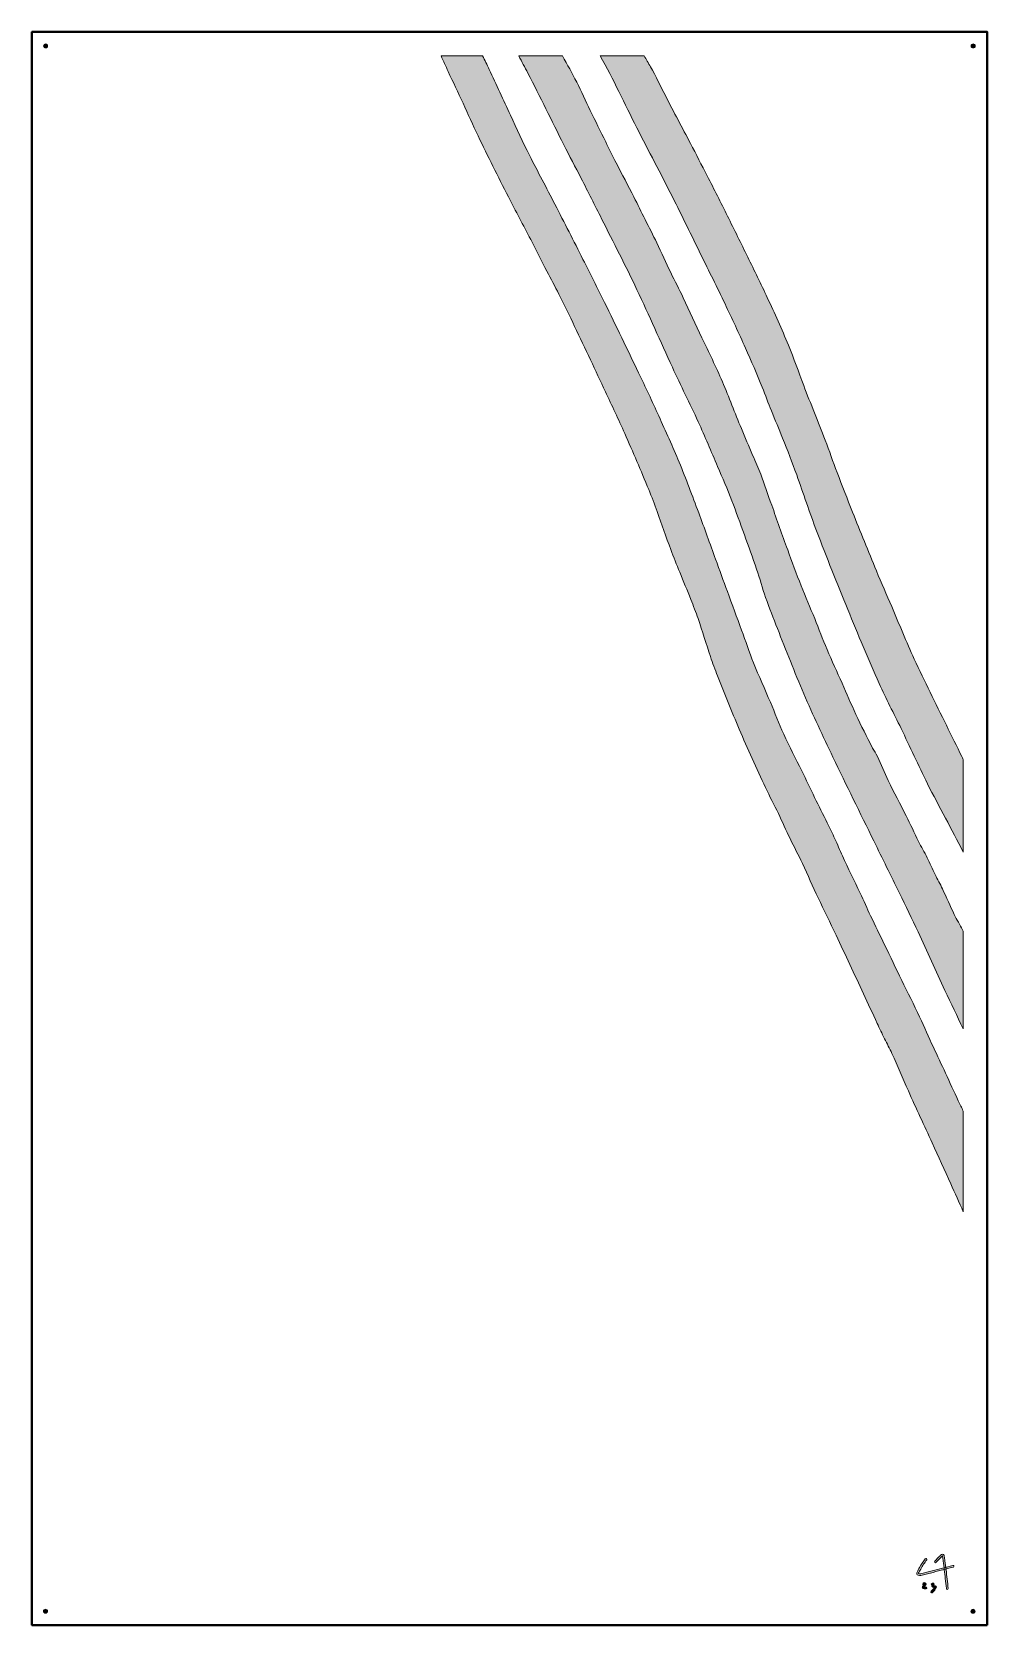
# Model space of a CAD drawing. Header units: millimetres. Extents: x 0 to 1200, y -2000 to 0.
import ezdxf

# ---------------------------------------------------------------- set-up
doc = ezdxf.new("R2010")
doc.units = ezdxf.units.MM
doc.header["$MEASUREMENT"] = 0
for name, color, linetype, lineweight in [('2023-016', 7, 'Continuous', 0), ('Bounding Box', 7, 'Continuous', 0), ('Screws', 7, 'Continuous', 0)]:
    doc.layers.add(name, color=color, linetype=linetype, lineweight=lineweight)

msp = doc.modelspace()

# ---------------------------------------------------------------- hatches: boundary and pattern name
at = {"layer": '2023-016', "true_color": 0x000000, "transparency": 33554687}
h = msp.add_hatch(color=18, dxfattribs=at)
h.dxf.hatch_style = 2
edge = h.paths.add_edge_path()
edge.add_spline(control_points=[(1147.9, -1306.9), (1142.8, -1296), (1137.6, -1285.2), (1132.6, -1274.2), (1126.8, -1261.7), (1121.4, -1248.9), (1115.4, -1236.4), (1108.1, -1221), (1100.4, -1205.8), (1092.9, -1190.5), (1085.7, -1175.6), (1078.5, -1160.6), (1071.3, -1145.7), (1065.5, -1133.6), (1059.5, -1121.6), (1053.8, -1109.5), (1049.3, -1100), (1045.1, -1090.4), (1040.6, -1080.9), (1033.2, -1065.3), (1025.6, -1049.9), (1018.3, -1034.3), (1015, -1027.1), (1012.2, -1019.7), (1008.9, -1012.6), (1005.9, -1005.9), (1002.6, -999.4), (999.4, -992.9), (994.1, -982.2), (988.8, -971.6), (983.5, -960.9), (978.1, -949.7), (972.8, -938.6), (967.3, -927.5), (959.8, -912.1), (951.8, -897), (944.7, -881.5), (938.6, -868.3), (933.5, -854.7), (927.9, -841.4), (920.9, -824.8), (913.4, -808.5), (906.7, -791.8), (901.3, -778.4), (896.8, -764.5), (891.8, -750.9), (885.9, -734.7), (879.8, -718.5), (873.9, -702.3), (868.9, -688.8), (864, -675.4), (859.1, -661.9), (852, -642.5), (845.1, -622.9), (837.8, -603.5), (829.8, -582.3), (821.9, -561), (813.3, -540), (805.2, -520.4), (796.4, -501.1), (787.6, -481.8), (779.4, -463.7), (770.9, -445.8), (762.4, -427.9), (748.2, -398.4), (734, -369), (719.7, -339.6), (710.8, -321.5), (701.6, -303.5), (692.5, -285.5), (680.8, -262.4), (669.1, -239.3), (657.2, -216.2), (646.7, -195.7), (635.6, -175.4), (625.3, -154.8), (616.9, -138.2), (609.1, -121.4), (601.3, -104.5), (592.4, -85.3), (584, -65.9), (574.7, -46.9), (571.9, -41.2), (569.1, -35.6), (566.3, -30), (566.3, -30), (514.2, -30), (514.2, -30), (517.2, -36.5), (520.1, -43), (523.1, -49.4), (529.3, -62.8), (535.6, -76), (541.8, -89.4), (548.1, -103.1), (554.2, -116.9), (560.7, -130.5), (566.7, -143.2), (573.1, -155.8), (579.4, -168.4), (585.8, -181.3), (592.2, -194.2), (598.8, -207), (608, -224.9), (617.5, -242.6), (626.8, -260.5), (633.7, -273.8), (640.4, -287.1), (647.2, -300.4), (652.1, -309.9), (657.3, -319.3), (662.2, -329), (668.9, -342.4), (675.5, -356), (682, -369.6), (688.7, -383.5), (695.3, -397.5), (701.9, -411.5), (708.2, -424.8), (714.5, -438.1), (720.7, -451.5), (728.8, -468.9), (737.1, -486.3), (744.9, -503.9), (755.2, -527.3), (765.2, -550.8), (775.1, -574.3), (778.9, -583.5), (782.4, -592.8), (785.8, -602.1), (791.5, -617.9), (796.9, -633.8), (802.7, -649.6), (806.2, -659.2), (810.2, -668.6), (814.1, -678.1), (818.7, -689.5), (823.4, -700.8), (827.9, -712.2), (831.1, -720.3), (834.3, -728.3), (837.1, -736.4), (842.4, -752.2), (847.3, -768.2), (852.6, -784), (855.3, -792.2), (858.4, -800.2), (861.6, -808.2), (870.6, -830.6), (879.2, -853.1), (888.7, -875.3), (899.3, -899.9), (910.6, -924.2), (921.8, -948.5), (926.9, -959.5), (932.7, -970.1), (937.9, -981), (942.9, -991.5), (947.6, -1002.1), (952.6, -1012.5), (957.7, -1023), (963.2, -1033.2), (968.2, -1043.7), (974.9, -1058.1), (981.1, -1072.7), (987.9, -1087), (995.2, -1102.7), (1003, -1118.1), (1010.4, -1133.8), (1022, -1158.2), (1033.4, -1182.7), (1044.9, -1207.3), (1050.6, -1219.6), (1056.2, -1232.1), (1062, -1244.4), (1065, -1250.9), (1068.1, -1257.3), (1071.2, -1263.7), (1074.3, -1269.9), (1077.8, -1275.9), (1080.6, -1282.2), (1087.6, -1297.8), (1094.1, -1313.7), (1101.2, -1329.3), (1111.1, -1351.2), (1121.3, -1372.8), (1131.3, -1394.6), (1139.1, -1411.6), (1146.8, -1428.7), (1154.4, -1445.8), (1159.7, -1457.5), (1165, -1469.3), (1170.2, -1481), (1170.2, -1481), (1170.2, -1354.6), (1170.2, -1354.6), (1168.1, -1350.3), (1165.9, -1346.1), (1163.9, -1341.8), (1158.5, -1330.2), (1153.2, -1318.5), (1147.9, -1306.9)], knot_values=[0, 0, 0, 0, 1, 1, 1, 2, 2, 2, 3, 3, 3, 4, 4, 4, 5, 5, 5, 6, 6, 6, 7, 7, 7, 8, 8, 8, 9, 9, 9, 10, 10, 10, 11, 11, 11, 12, 12, 12, 13, 13, 13, 14, 14, 14, 15, 15, 15, 16, 16, 16, 17, 17, 17, 18, 18, 18, 19, 19, 19, 20, 20, 20, 21, 21, 21, 22, 22, 22, 23, 23, 23, 24, 24, 24, 25, 25, 25, 26, 26, 26, 27, 27, 27, 28, 28, 28, 29, 29, 29, 30, 30, 30, 31, 31, 31, 32, 32, 32, 33, 33, 33, 34, 34, 34, 35, 35, 35, 36, 36, 36, 37, 37, 37, 38, 38, 38, 39, 39, 39, 40, 40, 40, 41, 41, 41, 42, 42, 42, 43, 43, 43, 44, 44, 44, 45, 45, 45, 46, 46, 46, 47, 47, 47, 48, 48, 48, 49, 49, 49, 50, 50, 50, 51, 51, 51, 52, 52, 52, 53, 53, 53, 54, 54, 54, 55, 55, 55, 56, 56, 56, 57, 57, 57, 58, 58, 58, 59, 59, 59, 60, 60, 60, 61, 61, 61, 62, 62, 62, 63, 63, 63, 64, 64, 64, 65, 65, 65, 66, 66, 66, 67, 67, 67, 67], degree=3, periodic=0)
h = msp.add_hatch(color=18, dxfattribs=at)
h.dxf.hatch_style = 2
edge = h.paths.add_edge_path()
edge.add_spline(control_points=[(1169.3, -1127.1), (1166.2, -1120.5), (1162, -1114.3), (1158.8, -1107.7), (1153.7, -1097.1), (1149.1, -1086.3), (1144.1, -1075.6), (1141.2, -1069.6), (1137.8, -1063.7), (1134.9, -1057.7), (1131.5, -1050.7), (1128.3, -1043.5), (1124.8, -1036.5), (1121.4, -1029.6), (1117.4, -1022.9), (1114, -1016), (1108.7, -1005.4), (1103.8, -994.6), (1098.5, -984), (1091.1, -969.2), (1083.1, -954.6), (1075.8, -939.7), (1071, -929.8), (1067, -919.4), (1062.4, -909.4), (1060.7, -905.7), (1058, -902.4), (1056.2, -898.8), (1049.1, -884.8), (1041.9, -870.8), (1035.3, -856.6), (1029.2, -843.7), (1023.7, -830.5), (1017.9, -817.4), (1011.7, -803.3), (1005.1, -789.3), (999, -775.1), (993.6, -762.3), (988.8, -749.2), (983.6, -736.3), (977.9, -722.5), (971.9, -708.9), (966.5, -695), (960.6, -680.1), (955.1, -665), (949.6, -649.9), (942.8, -631.3), (936.2, -612.5), (929.5, -593.8), (925, -580.9), (920.6, -568), (915.8, -555.2), (912.7, -547.1), (909, -539.3), (905.6, -531.3), (900.8, -520.2), (896, -509.1), (891.4, -497.8), (883.4, -478.3), (876, -458.4), (867.6, -439), (859.5, -420.4), (850.6, -402.1), (841.9, -383.7), (834.1, -367), (826.4, -350.3), (818.5, -333.6), (813.4, -323), (807.8, -312.6), (802.7, -301.9), (796.8, -289.6), (791.2, -277.1), (785.2, -264.7), (780.5, -254.9), (775.4, -245.2), (770.5, -235.4), (765.8, -226), (761.2, -216.5), (756.4, -207.1), (749.1, -192.8), (741.6, -178.7), (734.2, -164.4), (729.7, -155.6), (725.3, -146.7), (721, -137.9), (714.5, -124.8), (708.1, -111.7), (701.7, -98.5), (696, -86.6), (690.7, -74.5), (684.6, -62.8), (678.9, -51.8), (672.8, -40.9), (666.7, -30), (666.7, -30), (611.8, -30), (611.8, -30), (615.6, -37.2), (619.4, -44.4), (623.2, -51.6), (638.6, -81.4), (653.3, -111.5), (668.4, -141.5), (675.5, -155.6), (683, -169.6), (690.2, -183.7), (698.8, -200.6), (707.4, -217.5), (715.9, -234.5), (730.8, -264.1), (746.1, -293.6), (760.3, -323.6), (775.6, -355.8), (789.8, -388.5), (804.8, -420.9), (815.3, -443.8), (826.7, -466.3), (837.2, -489.2), (845.7, -507.8), (853.5, -526.7), (861.6, -545.5), (867.6, -559.7), (874, -573.8), (879.5, -588.3), (890.2, -616.8), (900.4, -645.5), (910.6, -674.3), (914.7, -686.1), (917.8, -698.2), (921.9, -710), (926.5, -723), (931.6, -735.9), (936.7, -748.8), (947.6, -776.2), (958.2, -803.7), (969.9, -830.8), (981.4, -857.5), (993.8, -883.9), (1006.4, -910.2), (1023.2, -945.4), (1040.6, -980.4), (1057.8, -1015.5), (1068.5, -1037.3), (1079.3, -1059.1), (1090, -1080.9), (1097.9, -1097.1), (1105.8, -1113.4), (1113.5, -1129.7), (1124.8, -1154.1), (1135.7, -1178.7), (1147.1, -1203.1), (1154.7, -1219.2), (1162.4, -1235.3), (1170.2, -1251.3), (1170.2, -1251.3), (1170.2, -1128.9), (1170.2, -1128.9), (1169.9, -1128.3), (1169.6, -1127.7), (1169.3, -1127.1)], knot_values=[0, 0, 0, 0, 1, 1, 1, 2, 2, 2, 3, 3, 3, 4, 4, 4, 5, 5, 5, 6, 6, 6, 7, 7, 7, 8, 8, 8, 9, 9, 9, 10, 10, 10, 11, 11, 11, 12, 12, 12, 13, 13, 13, 14, 14, 14, 15, 15, 15, 16, 16, 16, 17, 17, 17, 18, 18, 18, 19, 19, 19, 20, 20, 20, 21, 21, 21, 22, 22, 22, 23, 23, 23, 24, 24, 24, 25, 25, 25, 26, 26, 26, 27, 27, 27, 28, 28, 28, 29, 29, 29, 30, 30, 30, 31, 31, 31, 32, 32, 32, 33, 33, 33, 34, 34, 34, 35, 35, 35, 36, 36, 36, 37, 37, 37, 38, 38, 38, 39, 39, 39, 40, 40, 40, 41, 41, 41, 42, 42, 42, 43, 43, 43, 44, 44, 44, 45, 45, 45, 46, 46, 46, 47, 47, 47, 48, 48, 48, 49, 49, 49, 50, 50, 50, 51, 51, 51, 52, 52, 52, 53, 53, 53, 53], degree=3, periodic=0)
h = msp.add_hatch(color=18, dxfattribs=at)
h.dxf.hatch_style = 2
edge = h.paths.add_edge_path()
edge.add_spline(control_points=[(1168.5, -909.6), (1161.9, -896.6), (1155.4, -883.5), (1149, -870.3), (1135.4, -842.6), (1121.6, -815), (1108.6, -787.1), (1098.6, -765.4), (1089.7, -743.2), (1080.3, -721.3), (1073.9, -706.4), (1067.3, -691.5), (1061.1, -676.5), (1051, -651.9), (1041, -627.3), (1031.1, -602.6), (1024.5, -586.2), (1018.1, -569.7), (1011.8, -553.1), (1006.6, -539.6), (1001.9, -525.8), (996.7, -512.3), (987.8, -489.3), (978.5, -466.6), (969.7, -443.6), (963.2, -426.8), (957.5, -409.6), (950.6, -392.9), (942.2, -372.8), (933.2, -353.1), (924, -333.4), (916.1, -316.3), (907.7, -299.5), (899.4, -282.5), (891, -265.3), (882.6, -248.1), (874, -231), (865.7, -214.2), (857.1, -197.4), (848.6, -180.7), (841.6, -167.1), (834.6, -153.5), (827.5, -139.9), (817.1, -120.2), (806.7, -100.5), (796.4, -80.7), (789.9, -68.4), (784.4, -55.5), (777.3, -43.6), (774.6, -39), (771.9, -34.5), (769.2, -30), (769.2, -30), (714.1, -30), (714.1, -30), (730.8, -59.4), (744.7, -90.2), (760.1, -120.2), (774.9, -149.2), (790.1, -177.9), (804.8, -206.9), (817, -231), (828.7, -255.3), (840.6, -279.5), (850.7, -300.1), (861, -320.6), (870.9, -341.3), (879.7, -359.7), (888.2, -378.1), (896.6, -396.7), (903.9, -413), (910.9, -429.5), (917.7, -446), (921.8, -455.8), (925.2, -465.8), (929.1, -475.6), (933.7, -487.1), (938.7, -498.3), (943.3, -509.8), (949.3, -525.1), (955.3, -540.4), (960.9, -555.9), (969.4, -579.3), (977, -603), (985.9, -626.3), (998.5, -659.3), (1011.6, -692.1), (1025.1, -724.9), (1037.8, -756), (1050.9, -787.1), (1064.5, -817.9), (1072.9, -836.9), (1082.9, -855.3), (1092, -874.1), (1103.1, -897.2), (1113.9, -920.5), (1125.2, -943.6), (1132.3, -958.1), (1140.3, -972.3), (1147.8, -986.7), (1155.3, -1000.9), (1162.8, -1015.1), (1170.2, -1029.4), (1170.2, -1029.4), (1170.2, -913), (1170.2, -913), (1169.6, -911.9), (1169, -910.7), (1168.5, -909.6)], knot_values=[0, 0, 0, 0, 1, 1, 1, 2, 2, 2, 3, 3, 3, 4, 4, 4, 5, 5, 5, 6, 6, 6, 7, 7, 7, 8, 8, 8, 9, 9, 9, 10, 10, 10, 11, 11, 11, 12, 12, 12, 13, 13, 13, 14, 14, 14, 15, 15, 15, 16, 16, 16, 17, 17, 17, 18, 18, 18, 19, 19, 19, 20, 20, 20, 21, 21, 21, 22, 22, 22, 23, 23, 23, 24, 24, 24, 25, 25, 25, 26, 26, 26, 27, 27, 27, 28, 28, 28, 29, 29, 29, 30, 30, 30, 31, 31, 31, 32, 32, 32, 33, 33, 33, 34, 34, 34, 35, 35, 35, 36, 36, 36, 36], degree=3, periodic=0)
at = {"layer": '2023-016', "true_color": 0x231f20, "transparency": 33554687}
h = msp.add_hatch(color=250, dxfattribs=at)
h.dxf.hatch_style = 2
edge = h.paths.add_edge_path()
edge.add_spline(control_points=[(1122.5, -1916.6), (1119.8, -1920.1), (1117.4, -1923.7), (1115.2, -1927.4), (1114.1, -1929.3), (1113.1, -1931.2), (1112.2, -1933.2), (1111.6, -1934.2), (1111.3, -1935.5), (1112.2, -1936.5), (1113, -1937.2), (1114.2, -1937.4), (1115.3, -1937.5), (1117.5, -1937.6), (1119.8, -1936.9), (1122, -1936.3), (1124.2, -1935.7), (1126.5, -1935.1), (1128.8, -1934.5), (1133.3, -1933.3), (1137.8, -1932.1), (1142.4, -1930.9), (1147.5, -1929.6), (1152.6, -1928.2), (1157.7, -1926.9), (1159.1, -1926.5), (1158.5, -1924.4), (1157.1, -1924.8), (1148.4, -1927.1), (1139.8, -1929.3), (1131.1, -1931.6), (1128.9, -1932.2), (1126.8, -1932.8), (1124.6, -1933.3), (1122.5, -1933.9), (1120.3, -1934.5), (1118.1, -1935), (1117.2, -1935.2), (1116.2, -1935.3), (1115.2, -1935.3), (1114.7, -1935.2), (1114.3, -1935.1), (1113.9, -1935), (1114, -1935), (1113.8, -1935), (1113.8, -1934.9), (1113.8, -1935), (1113.9, -1934.7), (1113.9, -1934.7), (1114, -1934.3), (1114.2, -1933.9), (1114.4, -1933.6), (1114.7, -1933.1), (1114.9, -1932.6), (1115.2, -1932.1), (1115.7, -1931.2), (1116.1, -1930.3), (1116.7, -1929.4), (1119, -1925.3), (1121.5, -1921.5), (1124.4, -1917.8), (1124.7, -1917.3), (1124.5, -1916.5), (1124, -1916.2), (1123.4, -1915.9), (1122.8, -1916.2), (1122.5, -1916.6), (1122.5, -1916.6), (1122.5, -1916.6), (1122.5, -1916.6)], knot_values=[0, 0, 0, 0, 1, 1, 1, 2, 2, 2, 3, 3, 3, 4, 4, 4, 5, 5, 5, 6, 6, 6, 7, 7, 7, 8, 8, 8, 9, 9, 9, 10, 10, 10, 11, 11, 11, 12, 12, 12, 13, 13, 13, 14, 14, 14, 15, 15, 15, 16, 16, 16, 17, 17, 17, 18, 18, 18, 19, 19, 19, 20, 20, 20, 21, 21, 21, 22, 22, 22, 23, 23, 23, 23], degree=3, periodic=0)
h = msp.add_hatch(color=250, dxfattribs=at)
h.dxf.hatch_style = 2
edge = h.paths.add_edge_path()
edge.add_spline(control_points=[(1135.9, -1921.3), (1138.1, -1918.6), (1140.5, -1916.2), (1143, -1913.9), (1143.3, -1913.6), (1143.6, -1913.3), (1143.9, -1913.1), (1143.9, -1913), (1144.1, -1912.9), (1144.1, -1912.9), (1144.1, -1912.9), (1143.9, -1912.9), (1143.9, -1912.9), (1143.8, -1912.9), (1143.8, -1912.9), (1143.9, -1912.9), (1143.9, -1912.9), (1143.9, -1912.9), (1143.9, -1912.9), (1143.8, -1912.9), (1143.9, -1913), (1143.9, -1912.9), (1143.8, -1912.8), (1143.9, -1913), (1144, -1913), (1144, -1913.1), (1144, -1913.1), (1144, -1913.2), (1144, -1913), (1144.1, -1913.2), (1144.1, -1913.2), (1144.2, -1913.5), (1144.2, -1913.8), (1144.2, -1914.1), (1144.5, -1915.9), (1144.7, -1917.7), (1145, -1919.5), (1145.9, -1926.8), (1146.8, -1934.1), (1147.6, -1941.4), (1148.1, -1945.5), (1148.5, -1949.6), (1149, -1953.7), (1149, -1954.3), (1149.4, -1954.9), (1150.1, -1954.9), (1150.6, -1954.9), (1151.2, -1954.3), (1151.2, -1953.7), (1150.4, -1946), (1149.5, -1938.3), (1148.6, -1930.6), (1148.1, -1926.7), (1147.6, -1922.9), (1147.1, -1919.1), (1146.9, -1917.2), (1146.7, -1915.2), (1146.3, -1913.3), (1146.2, -1912.6), (1145.9, -1911.8), (1145.4, -1911.3), (1144.8, -1910.7), (1143.8, -1910.6), (1143, -1911), (1142.5, -1911.3), (1142.1, -1911.7), (1141.7, -1912), (1141.3, -1912.4), (1141, -1912.7), (1140.6, -1913.1), (1139.9, -1913.8), (1139.1, -1914.5), (1138.4, -1915.2), (1137, -1916.6), (1135.7, -1918.2), (1134.4, -1919.7), (1134, -1920.2), (1133.9, -1920.8), (1134.4, -1921.3), (1134.8, -1921.7), (1135.6, -1921.8), (1135.9, -1921.3), (1135.9, -1921.3), (1135.9, -1921.3), (1135.9, -1921.3)], knot_values=[0, 0, 0, 0, 1, 1, 1, 2, 2, 2, 3, 3, 3, 4, 4, 4, 5, 5, 5, 6, 6, 6, 7, 7, 7, 8, 8, 8, 9, 9, 9, 10, 10, 10, 11, 11, 11, 12, 12, 12, 13, 13, 13, 14, 14, 14, 15, 15, 15, 16, 16, 16, 17, 17, 17, 18, 18, 18, 19, 19, 19, 20, 20, 20, 21, 21, 21, 22, 22, 22, 23, 23, 23, 24, 24, 24, 25, 25, 25, 26, 26, 26, 27, 27, 27, 28, 28, 28, 28], degree=3, periodic=0)
h = msp.add_hatch(color=250, dxfattribs=at)
h.dxf.hatch_style = 2
edge = h.paths.add_edge_path()
edge.add_spline(control_points=[(1121.2, -1948.9), (1121.2, -1948.9), (1121.2, -1948.8), (1121.3, -1948.8), (1121.3, -1948.8), (1121.4, -1948.6), (1121.3, -1948.8), (1121.1, -1948.9), (1121.4, -1948.7), (1121.4, -1948.7), (1121.3, -1948.9), (1121.2, -1948.8), (1121.3, -1948.7), (1121.4, -1948.7), (1121.5, -1948.7), (1121.5, -1948.7), (1121.4, -1948.7), (1121.2, -1948.7), (1121.4, -1948.7), (1121.4, -1948.7), (1121.5, -1948.7), (1121.5, -1948.7), (1121.6, -1948.7), (1121.7, -1948.6), (1121.5, -1948.7), (1121.3, -1948.7), (1121.5, -1948.7), (1121.6, -1948.7), (1121.6, -1948.7), (1121.7, -1948.7), (1121.7, -1948.7), (1121.9, -1948.7), (1121.5, -1948.6), (1121.6, -1948.7), (1121.6, -1948.7), (1121.7, -1948.7), (1121.7, -1948.7), (1121.9, -1948.7), (1121.7, -1948.7), (1121.7, -1948.7), (1121.7, -1948.7), (1121.7, -1948.7), (1121.8, -1948.7), (1122, -1948.8), (1121.6, -1948.5), (1121.7, -1948.7), (1121.7, -1948.2), (1121.6, -1947.8), (1121.6, -1947.3), (1121.2, -1948.1), (1120.7, -1948.8), (1120.2, -1949.5), (1120.1, -1949.6), (1120, -1949.8), (1119.9, -1950), (1119.8, -1950), (1119.8, -1950.1), (1119.7, -1950.2), (1119.6, -1950.3), (1119.6, -1950.3), (1119.7, -1950.2), (1119.7, -1950.2), (1119.7, -1950.3), (1119.6, -1950.3), (1119.4, -1950.6), (1119.1, -1950.9), (1118.8, -1951.3), (1118.4, -1951.7), (1118.4, -1952.3), (1118.8, -1952.8), (1120, -1954.2), (1122, -1954.7), (1123.7, -1954.2), (1124.2, -1954), (1124.6, -1953.4), (1124.4, -1952.8), (1124.3, -1952.3), (1123.7, -1951.9), (1123.1, -1952.1), (1122.9, -1952.1), (1122.8, -1952.2), (1122.6, -1952.2), (1122.5, -1952.2), (1122.5, -1952.2), (1122.7, -1952.2), (1122.7, -1952.2), (1122.6, -1952.2), (1122.6, -1952.2), (1122.5, -1952.2), (1122.4, -1952.2), (1122.3, -1952.2), (1122.3, -1952.2), (1122.2, -1952.2), (1122.1, -1952.2), (1122.1, -1952.2), (1122, -1952.2), (1122, -1952.2), (1121.9, -1952.2), (1121.9, -1952.2), (1122.1, -1952.2), (1122, -1952.2), (1121.7, -1952.1), (1121.6, -1952.1), (1121.5, -1952.1), (1121.5, -1952.1), (1121.4, -1952), (1121.1, -1951.9), (1121.5, -1952.1), (1121.3, -1952), (1121.2, -1951.9), (1121.1, -1951.9), (1120.9, -1951.8), (1120.9, -1951.8), (1120.8, -1951.7), (1120.8, -1951.7), (1120.9, -1951.8), (1120.9, -1951.8), (1120.8, -1951.7), (1120.8, -1951.7), (1120.8, -1951.7), (1120.8, -1951.6), (1120.6, -1951.5), (1120.5, -1951.4), (1120.4, -1951.3), (1120.4, -1951.8), (1120.4, -1952.3), (1120.4, -1952.8), (1121.6, -1951.5), (1122.6, -1950), (1123.5, -1948.5), (1123.7, -1948.1), (1123.7, -1947.5), (1123.3, -1947.1), (1122.7, -1946.6), (1121.8, -1946.4), (1121, -1946.5), (1120.3, -1946.7), (1119.6, -1947.2), (1119.3, -1947.8), (1119.1, -1948.3), (1119.1, -1949), (1119.7, -1949.3), (1120.2, -1949.6), (1120.9, -1949.5), (1121.2, -1948.9), (1121.2, -1948.9), (1121.2, -1948.9), (1121.2, -1948.9)], knot_values=[0, 0, 0, 0, 1, 1, 1, 2, 2, 2, 3, 3, 3, 4, 4, 4, 5, 5, 5, 6, 6, 6, 7, 7, 7, 8, 8, 8, 9, 9, 9, 10, 10, 10, 11, 11, 11, 12, 12, 12, 13, 13, 13, 14, 14, 14, 15, 15, 15, 16, 16, 16, 17, 17, 17, 18, 18, 18, 19, 19, 19, 20, 20, 20, 21, 21, 21, 22, 22, 22, 23, 23, 23, 24, 24, 24, 25, 25, 25, 26, 26, 26, 27, 27, 27, 28, 28, 28, 29, 29, 29, 30, 30, 30, 31, 31, 31, 32, 32, 32, 33, 33, 33, 34, 34, 34, 35, 35, 35, 36, 36, 36, 37, 37, 37, 38, 38, 38, 39, 39, 39, 40, 40, 40, 41, 41, 41, 42, 42, 42, 43, 43, 43, 44, 44, 44, 45, 45, 45, 46, 46, 46, 47, 47, 47, 48, 48, 48, 49, 49, 49, 49], degree=3, periodic=0)
h = msp.add_hatch(color=250, dxfattribs=at)
h.dxf.hatch_style = 2
edge = h.paths.add_edge_path()
edge.add_spline(control_points=[(1131.8, -1949.3), (1131.8, -1949.3), (1132, -1949.2), (1131.9, -1949.2), (1131.9, -1949.2), (1131.8, -1949.2), (1132, -1949.2), (1131.8, -1949.2), (1132, -1949.2), (1132, -1949.2), (1131.9, -1949.2), (1132.2, -1949.2), (1132.2, -1949.2), (1131.9, -1948.9), (1131.6, -1948.5), (1131.4, -1948.2), (1131.4, -1948.7), (1131.2, -1949.3), (1130.8, -1949.8), (1130.4, -1950.3), (1130.4, -1951.2), (1131, -1951.5), (1132.3, -1952.2), (1133.8, -1952.6), (1135.3, -1952.5), (1135, -1952), (1134.6, -1951.6), (1134.3, -1951.1), (1133.4, -1953.5), (1131.9, -1955.7), (1129.8, -1957.3), (1129.4, -1957.6), (1129.1, -1958.2), (1129.4, -1958.8), (1129.7, -1959.3), (1130.5, -1959.5), (1130.9, -1959.2), (1133.5, -1957.3), (1135.4, -1954.7), (1136.4, -1951.7), (1136.6, -1951), (1136, -1950.3), (1135.3, -1950.3), (1134.2, -1950.4), (1133.1, -1950.2), (1132.1, -1949.6), (1132.2, -1950.2), (1132.3, -1950.8), (1132.4, -1951.4), (1133.1, -1950.4), (1133.6, -1949.4), (1133.6, -1948.2), (1133.6, -1947.7), (1133.2, -1947.3), (1132.8, -1947.1), (1131.9, -1946.8), (1130.8, -1947.1), (1130.2, -1947.8), (1129.8, -1948.2), (1129.8, -1948.9), (1130.2, -1949.3), (1130.6, -1949.7), (1131.4, -1949.8), (1131.8, -1949.3), (1131.8, -1949.3), (1131.8, -1949.3), (1131.8, -1949.3)], knot_values=[0, 0, 0, 0, 1, 1, 1, 2, 2, 2, 3, 3, 3, 4, 4, 4, 5, 5, 5, 6, 6, 6, 7, 7, 7, 8, 8, 8, 9, 9, 9, 10, 10, 10, 11, 11, 11, 12, 12, 12, 13, 13, 13, 14, 14, 14, 15, 15, 15, 16, 16, 16, 17, 17, 17, 18, 18, 18, 19, 19, 19, 20, 20, 20, 21, 21, 21, 22, 22, 22, 22], degree=3, periodic=0)
at = {"layer": 'Screws', "true_color": 0x000000, "transparency": 33554687}
h = msp.add_hatch(color=18, dxfattribs=at)
h.dxf.hatch_style = 2
edge = h.paths.add_edge_path()
edge.add_ellipse((17.4, -17.5), major_axis=(2.56, 0), ratio=0.965517, start_angle=0, end_angle=360)
h = msp.add_hatch(color=18, dxfattribs=at)
h.dxf.hatch_style = 2
edge = h.paths.add_edge_path()
edge.add_ellipse((1182.6, -17.5), major_axis=(2.56, 0), ratio=0.965517, start_angle=0, end_angle=360)
h = msp.add_hatch(color=18, dxfattribs=at)
h.dxf.hatch_style = 2
edge = h.paths.add_edge_path()
edge.add_ellipse((17.3, -1982.4), major_axis=(2.56, 0), ratio=0.965517, start_angle=0, end_angle=360)
h = msp.add_hatch(color=18, dxfattribs=at)
h.dxf.hatch_style = 2
edge = h.paths.add_edge_path()
edge.add_ellipse((1182.4, -1982.4), major_axis=(2.56, 0), ratio=0.965517, start_angle=0, end_angle=360)

# ---------------------------------------------------------------- linework, layer by layer
at = {"layer": '2023-016'}
for points, knots in [([(1147.9, -1306.9), (1142.8, -1296), (1137.6, -1285.2), (1132.6, -1274.2), (1126.8, -1261.7), (1121.4, -1248.9), (1115.4, -1236.4), (1108.1, -1221), (1100.4, -1205.8), (1092.9, -1190.5), (1085.7, -1175.6), (1078.5, -1160.6), (1071.3, -1145.7), (1065.5, -1133.6), (1059.5, -1121.6), (1053.8, -1109.5), (1049.3, -1100), (1045.1, -1090.4), (1040.6, -1080.9), (1033.2, -1065.3), (1025.6, -1049.9), (1018.3, -1034.3), (1015, -1027.1), (1012.2, -1019.7), (1008.9, -1012.6), (1005.9, -1005.9), (1002.6, -999.4), (999.4, -992.9), (994.1, -982.2), (988.8, -971.6), (983.5, -960.9), (978.1, -949.7), (972.8, -938.6), (967.3, -927.5), (959.8, -912.1), (951.8, -897), (944.7, -881.5), (938.6, -868.3), (933.5, -854.7), (927.9, -841.4), (920.9, -824.8), (913.4, -808.5), (906.7, -791.8), (901.3, -778.4), (896.8, -764.5), (891.8, -750.9), (885.9, -734.7), (879.8, -718.5), (873.9, -702.3), (868.9, -688.8), (864, -675.4), (859.1, -661.9), (852, -642.5), (845.1, -622.9), (837.8, -603.5), (829.8, -582.3), (821.9, -561), (813.3, -540), (805.2, -520.4), (796.4, -501.1), (787.6, -481.8), (779.4, -463.7), (770.9, -445.8), (762.4, -427.9), (748.2, -398.4), (734, -369), (719.7, -339.6), (710.8, -321.5), (701.6, -303.5), (692.5, -285.5), (680.8, -262.4), (669.1, -239.3), (657.2, -216.2), (646.7, -195.7), (635.6, -175.4), (625.3, -154.8), (616.9, -138.2), (609.1, -121.4), (601.3, -104.5), (592.4, -85.3), (584, -65.9), (574.7, -46.9), (571.9, -41.2), (569.1, -35.6), (566.3, -30), (566.3, -30), (514.2, -30), (514.2, -30), (517.2, -36.5), (520.1, -43), (523.1, -49.4), (529.3, -62.8), (535.6, -76), (541.8, -89.4), (548.1, -103.1), (554.2, -116.9), (560.7, -130.5), (566.7, -143.2), (573.1, -155.8), (579.4, -168.4), (585.8, -181.3), (592.2, -194.2), (598.8, -207), (608, -224.9), (617.5, -242.6), (626.8, -260.5), (633.7, -273.8), (640.4, -287.1), (647.2, -300.4), (652.1, -309.9), (657.3, -319.3), (662.2, -329), (668.9, -342.4), (675.5, -356), (682, -369.6), (688.7, -383.5), (695.3, -397.5), (701.9, -411.5), (708.2, -424.8), (714.5, -438.1), (720.7, -451.5), (728.8, -468.9), (737.1, -486.3), (744.9, -503.9), (755.2, -527.3), (765.2, -550.8), (775.1, -574.3), (778.9, -583.5), (782.4, -592.8), (785.8, -602.1), (791.5, -617.9), (796.9, -633.8), (802.7, -649.6), (806.2, -659.2), (810.2, -668.6), (814.1, -678.1), (818.7, -689.5), (823.4, -700.8), (827.9, -712.2), (831.1, -720.3), (834.3, -728.3), (837.1, -736.4), (842.4, -752.2), (847.3, -768.2), (852.6, -784), (855.3, -792.2), (858.4, -800.2), (861.6, -808.2), (870.6, -830.6), (879.2, -853.1), (888.7, -875.3), (899.3, -899.9), (910.6, -924.2), (921.8, -948.5), (926.9, -959.5), (932.7, -970.1), (937.9, -981), (942.9, -991.5), (947.6, -1002.1), (952.6, -1012.5), (957.7, -1023), (963.2, -1033.2), (968.2, -1043.7), (974.9, -1058.1), (981.1, -1072.7), (987.9, -1087), (995.2, -1102.7), (1003, -1118.1), (1010.4, -1133.8), (1022, -1158.2), (1033.4, -1182.7), (1044.9, -1207.3), (1050.6, -1219.6), (1056.2, -1232.1), (1062, -1244.4), (1065, -1250.9), (1068.1, -1257.3), (1071.2, -1263.7), (1074.3, -1269.9), (1077.8, -1275.9), (1080.6, -1282.2), (1087.6, -1297.8), (1094.1, -1313.7), (1101.2, -1329.3), (1111.1, -1351.2), (1121.3, -1372.8), (1131.3, -1394.6), (1139.1, -1411.6), (1146.8, -1428.7), (1154.4, -1445.8), (1159.7, -1457.5), (1165, -1469.3), (1170.2, -1481), (1170.2, -1481), (1170.2, -1354.6), (1170.2, -1354.6), (1168.1, -1350.3), (1165.9, -1346.1), (1163.9, -1341.8), (1158.5, -1330.2), (1153.2, -1318.5), (1147.9, -1306.9)], [0, 0, 0, 0, 1, 1, 1, 2, 2, 2, 3, 3, 3, 4, 4, 4, 5, 5, 5, 6, 6, 6, 7, 7, 7, 8, 8, 8, 9, 9, 9, 10, 10, 10, 11, 11, 11, 12, 12, 12, 13, 13, 13, 14, 14, 14, 15, 15, 15, 16, 16, 16, 17, 17, 17, 18, 18, 18, 19, 19, 19, 20, 20, 20, 21, 21, 21, 22, 22, 22, 23, 23, 23, 24, 24, 24, 25, 25, 25, 26, 26, 26, 27, 27, 27, 28, 28, 28, 29, 29, 29, 30, 30, 30, 31, 31, 31, 32, 32, 32, 33, 33, 33, 34, 34, 34, 35, 35, 35, 36, 36, 36, 37, 37, 37, 38, 38, 38, 39, 39, 39, 40, 40, 40, 41, 41, 41, 42, 42, 42, 43, 43, 43, 44, 44, 44, 45, 45, 45, 46, 46, 46, 47, 47, 47, 48, 48, 48, 49, 49, 49, 50, 50, 50, 51, 51, 51, 52, 52, 52, 53, 53, 53, 54, 54, 54, 55, 55, 55, 56, 56, 56, 57, 57, 57, 58, 58, 58, 59, 59, 59, 60, 60, 60, 61, 61, 61, 62, 62, 62, 63, 63, 63, 64, 64, 64, 65, 65, 65, 66, 66, 66, 67, 67, 67, 67]), ([(1169.3, -1127.1), (1166.2, -1120.5), (1162, -1114.3), (1158.8, -1107.7), (1153.7, -1097.1), (1149.1, -1086.3), (1144.1, -1075.6), (1141.2, -1069.6), (1137.8, -1063.7), (1134.9, -1057.7), (1131.5, -1050.7), (1128.3, -1043.5), (1124.8, -1036.5), (1121.4, -1029.6), (1117.4, -1022.9), (1114, -1016), (1108.7, -1005.4), (1103.8, -994.6), (1098.5, -984), (1091.1, -969.2), (1083.1, -954.6), (1075.8, -939.7), (1071, -929.8), (1067, -919.4), (1062.4, -909.4), (1060.7, -905.7), (1058, -902.4), (1056.2, -898.8), (1049.1, -884.8), (1041.9, -870.8), (1035.3, -856.6), (1029.2, -843.7), (1023.7, -830.5), (1017.9, -817.4), (1011.7, -803.3), (1005.1, -789.3), (999, -775.1), (993.6, -762.3), (988.8, -749.2), (983.6, -736.3), (977.9, -722.5), (971.9, -708.9), (966.5, -695), (960.6, -680.1), (955.1, -665), (949.6, -649.9), (942.8, -631.3), (936.2, -612.5), (929.5, -593.8), (925, -580.9), (920.6, -568), (915.8, -555.2), (912.7, -547.1), (909, -539.3), (905.6, -531.3), (900.8, -520.2), (896, -509.1), (891.4, -497.8), (883.4, -478.3), (876, -458.4), (867.6, -439), (859.5, -420.4), (850.6, -402.1), (841.9, -383.7), (834.1, -367), (826.4, -350.3), (818.5, -333.6), (813.4, -323), (807.8, -312.6), (802.7, -301.9), (796.8, -289.6), (791.2, -277.1), (785.2, -264.7), (780.5, -254.9), (775.4, -245.2), (770.5, -235.4), (765.8, -226), (761.2, -216.5), (756.4, -207.1), (749.1, -192.8), (741.6, -178.7), (734.2, -164.4), (729.7, -155.6), (725.3, -146.7), (721, -137.9), (714.5, -124.8), (708.1, -111.7), (701.7, -98.5), (696, -86.6), (690.7, -74.5), (684.6, -62.8), (678.9, -51.8), (672.8, -40.9), (666.7, -30), (666.7, -30), (611.8, -30), (611.8, -30), (615.6, -37.2), (619.4, -44.4), (623.2, -51.6), (638.6, -81.4), (653.3, -111.5), (668.4, -141.5), (675.5, -155.6), (683, -169.6), (690.2, -183.7), (698.8, -200.6), (707.4, -217.5), (715.9, -234.5), (730.8, -264.1), (746.1, -293.6), (760.3, -323.6), (775.6, -355.8), (789.8, -388.5), (804.8, -420.9), (815.3, -443.8), (826.7, -466.3), (837.2, -489.2), (845.7, -507.8), (853.5, -526.7), (861.6, -545.5), (867.6, -559.7), (874, -573.8), (879.5, -588.3), (890.2, -616.8), (900.4, -645.5), (910.6, -674.3), (914.7, -686.1), (917.8, -698.2), (921.9, -710), (926.5, -723), (931.6, -735.9), (936.7, -748.8), (947.6, -776.2), (958.2, -803.7), (969.9, -830.8), (981.4, -857.5), (993.8, -883.9), (1006.4, -910.2), (1023.2, -945.4), (1040.6, -980.4), (1057.8, -1015.5), (1068.5, -1037.3), (1079.3, -1059.1), (1090, -1080.9), (1097.9, -1097.1), (1105.8, -1113.4), (1113.5, -1129.7), (1124.8, -1154.1), (1135.7, -1178.7), (1147.1, -1203.1), (1154.7, -1219.2), (1162.4, -1235.3), (1170.2, -1251.3), (1170.2, -1251.3), (1170.2, -1128.9), (1170.2, -1128.9), (1169.9, -1128.3), (1169.6, -1127.7), (1169.3, -1127.1)], [0, 0, 0, 0, 1, 1, 1, 2, 2, 2, 3, 3, 3, 4, 4, 4, 5, 5, 5, 6, 6, 6, 7, 7, 7, 8, 8, 8, 9, 9, 9, 10, 10, 10, 11, 11, 11, 12, 12, 12, 13, 13, 13, 14, 14, 14, 15, 15, 15, 16, 16, 16, 17, 17, 17, 18, 18, 18, 19, 19, 19, 20, 20, 20, 21, 21, 21, 22, 22, 22, 23, 23, 23, 24, 24, 24, 25, 25, 25, 26, 26, 26, 27, 27, 27, 28, 28, 28, 29, 29, 29, 30, 30, 30, 31, 31, 31, 32, 32, 32, 33, 33, 33, 34, 34, 34, 35, 35, 35, 36, 36, 36, 37, 37, 37, 38, 38, 38, 39, 39, 39, 40, 40, 40, 41, 41, 41, 42, 42, 42, 43, 43, 43, 44, 44, 44, 45, 45, 45, 46, 46, 46, 47, 47, 47, 48, 48, 48, 49, 49, 49, 50, 50, 50, 51, 51, 51, 52, 52, 52, 53, 53, 53, 53]), ([(1168.5, -909.6), (1161.9, -896.6), (1155.4, -883.5), (1149, -870.3), (1135.4, -842.6), (1121.6, -815), (1108.6, -787.1), (1098.6, -765.4), (1089.7, -743.2), (1080.3, -721.3), (1073.9, -706.4), (1067.3, -691.5), (1061.1, -676.5), (1051, -651.9), (1041, -627.3), (1031.1, -602.6), (1024.5, -586.2), (1018.1, -569.7), (1011.8, -553.1), (1006.6, -539.6), (1001.9, -525.8), (996.7, -512.3), (987.8, -489.3), (978.5, -466.6), (969.7, -443.6), (963.2, -426.8), (957.5, -409.6), (950.6, -392.9), (942.2, -372.8), (933.2, -353.1), (924, -333.4), (916.1, -316.3), (907.7, -299.5), (899.4, -282.5), (891, -265.3), (882.6, -248.1), (874, -231), (865.7, -214.2), (857.1, -197.4), (848.6, -180.7), (841.6, -167.1), (834.6, -153.5), (827.5, -139.9), (817.1, -120.2), (806.7, -100.5), (796.4, -80.7), (789.9, -68.4), (784.4, -55.5), (777.3, -43.6), (774.6, -39), (771.9, -34.5), (769.2, -30), (769.2, -30), (714.1, -30), (714.1, -30), (730.8, -59.4), (744.7, -90.2), (760.1, -120.2), (774.9, -149.2), (790.1, -177.9), (804.8, -206.9), (817, -231), (828.7, -255.3), (840.6, -279.5), (850.7, -300.1), (861, -320.6), (870.9, -341.3), (879.7, -359.7), (888.2, -378.1), (896.6, -396.7), (903.9, -413), (910.9, -429.5), (917.7, -446), (921.8, -455.8), (925.2, -465.8), (929.1, -475.6), (933.7, -487.1), (938.7, -498.3), (943.3, -509.8), (949.3, -525.1), (955.3, -540.4), (960.9, -555.9), (969.4, -579.3), (977, -603), (985.9, -626.3), (998.5, -659.3), (1011.6, -692.1), (1025.1, -724.9), (1037.8, -756), (1050.9, -787.1), (1064.5, -817.9), (1072.9, -836.9), (1082.9, -855.3), (1092, -874.1), (1103.1, -897.2), (1113.9, -920.5), (1125.2, -943.6), (1132.3, -958.1), (1140.3, -972.3), (1147.8, -986.7), (1155.3, -1000.9), (1162.8, -1015.1), (1170.2, -1029.4), (1170.2, -1029.4), (1170.2, -913), (1170.2, -913), (1169.6, -911.9), (1169, -910.7), (1168.5, -909.6)], [0, 0, 0, 0, 1, 1, 1, 2, 2, 2, 3, 3, 3, 4, 4, 4, 5, 5, 5, 6, 6, 6, 7, 7, 7, 8, 8, 8, 9, 9, 9, 10, 10, 10, 11, 11, 11, 12, 12, 12, 13, 13, 13, 14, 14, 14, 15, 15, 15, 16, 16, 16, 17, 17, 17, 18, 18, 18, 19, 19, 19, 20, 20, 20, 21, 21, 21, 22, 22, 22, 23, 23, 23, 24, 24, 24, 25, 25, 25, 26, 26, 26, 27, 27, 27, 28, 28, 28, 29, 29, 29, 30, 30, 30, 31, 31, 31, 32, 32, 32, 33, 33, 33, 34, 34, 34, 35, 35, 35, 36, 36, 36, 36]), ([(1122.5, -1916.6), (1119.8, -1920.1), (1117.4, -1923.7), (1115.2, -1927.4), (1114.1, -1929.3), (1113.1, -1931.2), (1112.2, -1933.2), (1111.6, -1934.2), (1111.3, -1935.5), (1112.2, -1936.5), (1113, -1937.2), (1114.2, -1937.4), (1115.3, -1937.5), (1117.5, -1937.6), (1119.8, -1936.9), (1122, -1936.3), (1124.2, -1935.7), (1126.5, -1935.1), (1128.8, -1934.5), (1133.3, -1933.3), (1137.8, -1932.1), (1142.4, -1930.9), (1147.5, -1929.6), (1152.6, -1928.2), (1157.7, -1926.9), (1159.1, -1926.5), (1158.5, -1924.4), (1157.1, -1924.8), (1148.4, -1927.1), (1139.8, -1929.3), (1131.1, -1931.6), (1128.9, -1932.2), (1126.8, -1932.8), (1124.6, -1933.3), (1122.5, -1933.9), (1120.3, -1934.5), (1118.1, -1935), (1117.2, -1935.2), (1116.2, -1935.3), (1115.2, -1935.3), (1114.7, -1935.2), (1114.3, -1935.1), (1113.9, -1935), (1114, -1935), (1113.8, -1935), (1113.8, -1934.9), (1113.8, -1935), (1113.9, -1934.7), (1113.9, -1934.7), (1114, -1934.3), (1114.2, -1933.9), (1114.4, -1933.6), (1114.7, -1933.1), (1114.9, -1932.6), (1115.2, -1932.1), (1115.7, -1931.2), (1116.1, -1930.3), (1116.7, -1929.4), (1119, -1925.3), (1121.5, -1921.5), (1124.4, -1917.8), (1124.7, -1917.3), (1124.5, -1916.5), (1124, -1916.2), (1123.4, -1915.9), (1122.8, -1916.2), (1122.5, -1916.6), (1122.5, -1916.6), (1122.5, -1916.6), (1122.5, -1916.6)], [0, 0, 0, 0, 1, 1, 1, 2, 2, 2, 3, 3, 3, 4, 4, 4, 5, 5, 5, 6, 6, 6, 7, 7, 7, 8, 8, 8, 9, 9, 9, 10, 10, 10, 11, 11, 11, 12, 12, 12, 13, 13, 13, 14, 14, 14, 15, 15, 15, 16, 16, 16, 17, 17, 17, 18, 18, 18, 19, 19, 19, 20, 20, 20, 21, 21, 21, 22, 22, 22, 23, 23, 23, 23]), ([(1135.9, -1921.3), (1138.1, -1918.6), (1140.5, -1916.2), (1143, -1913.9), (1143.3, -1913.6), (1143.6, -1913.3), (1143.9, -1913.1), (1143.9, -1913), (1144.1, -1912.9), (1144.1, -1912.9), (1144.1, -1912.9), (1143.9, -1912.9), (1143.9, -1912.9), (1143.8, -1912.9), (1143.8, -1912.9), (1143.9, -1912.9), (1143.9, -1912.9), (1143.9, -1912.9), (1143.9, -1912.9), (1143.8, -1912.9), (1143.9, -1913), (1143.9, -1912.9), (1143.8, -1912.8), (1143.9, -1913), (1144, -1913), (1144, -1913.1), (1144, -1913.1), (1144, -1913.2), (1144, -1913), (1144.1, -1913.2), (1144.1, -1913.2), (1144.2, -1913.5), (1144.2, -1913.8), (1144.2, -1914.1), (1144.5, -1915.9), (1144.7, -1917.7), (1145, -1919.5), (1145.9, -1926.8), (1146.8, -1934.1), (1147.6, -1941.4), (1148.1, -1945.5), (1148.5, -1949.6), (1149, -1953.7), (1149, -1954.3), (1149.4, -1954.9), (1150.1, -1954.9), (1150.6, -1954.9), (1151.2, -1954.3), (1151.2, -1953.7), (1150.4, -1946), (1149.5, -1938.3), (1148.6, -1930.6), (1148.1, -1926.7), (1147.6, -1922.9), (1147.1, -1919.1), (1146.9, -1917.2), (1146.7, -1915.2), (1146.3, -1913.3), (1146.2, -1912.6), (1145.9, -1911.8), (1145.4, -1911.3), (1144.8, -1910.7), (1143.8, -1910.6), (1143, -1911), (1142.5, -1911.3), (1142.1, -1911.7), (1141.7, -1912), (1141.3, -1912.4), (1141, -1912.7), (1140.6, -1913.1), (1139.9, -1913.8), (1139.1, -1914.5), (1138.4, -1915.2), (1137, -1916.6), (1135.7, -1918.2), (1134.4, -1919.7), (1134, -1920.2), (1133.9, -1920.8), (1134.4, -1921.3), (1134.8, -1921.7), (1135.6, -1921.8), (1135.9, -1921.3), (1135.9, -1921.3), (1135.9, -1921.3), (1135.9, -1921.3)], [0, 0, 0, 0, 1, 1, 1, 2, 2, 2, 3, 3, 3, 4, 4, 4, 5, 5, 5, 6, 6, 6, 7, 7, 7, 8, 8, 8, 9, 9, 9, 10, 10, 10, 11, 11, 11, 12, 12, 12, 13, 13, 13, 14, 14, 14, 15, 15, 15, 16, 16, 16, 17, 17, 17, 18, 18, 18, 19, 19, 19, 20, 20, 20, 21, 21, 21, 22, 22, 22, 23, 23, 23, 24, 24, 24, 25, 25, 25, 26, 26, 26, 27, 27, 27, 28, 28, 28, 28]), ([(1121.2, -1948.9), (1121.2, -1948.9), (1121.2, -1948.8), (1121.3, -1948.8), (1121.3, -1948.8), (1121.4, -1948.6), (1121.3, -1948.8), (1121.1, -1948.9), (1121.4, -1948.7), (1121.4, -1948.7), (1121.3, -1948.9), (1121.2, -1948.8), (1121.3, -1948.7), (1121.4, -1948.7), (1121.5, -1948.7), (1121.5, -1948.7), (1121.4, -1948.7), (1121.2, -1948.7), (1121.4, -1948.7), (1121.4, -1948.7), (1121.5, -1948.7), (1121.5, -1948.7), (1121.6, -1948.7), (1121.7, -1948.6), (1121.5, -1948.7), (1121.3, -1948.7), (1121.5, -1948.7), (1121.6, -1948.7), (1121.6, -1948.7), (1121.7, -1948.7), (1121.7, -1948.7), (1121.9, -1948.7), (1121.5, -1948.6), (1121.6, -1948.7), (1121.6, -1948.7), (1121.7, -1948.7), (1121.7, -1948.7), (1121.9, -1948.7), (1121.7, -1948.7), (1121.7, -1948.7), (1121.7, -1948.7), (1121.7, -1948.7), (1121.8, -1948.7), (1122, -1948.8), (1121.6, -1948.5), (1121.7, -1948.7), (1121.7, -1948.2), (1121.6, -1947.8), (1121.6, -1947.3), (1121.2, -1948.1), (1120.7, -1948.8), (1120.2, -1949.5), (1120.1, -1949.6), (1120, -1949.8), (1119.9, -1950), (1119.8, -1950), (1119.8, -1950.1), (1119.7, -1950.2), (1119.6, -1950.3), (1119.6, -1950.3), (1119.7, -1950.2), (1119.7, -1950.2), (1119.7, -1950.3), (1119.6, -1950.3), (1119.4, -1950.6), (1119.1, -1950.9), (1118.8, -1951.3), (1118.4, -1951.7), (1118.4, -1952.3), (1118.8, -1952.8), (1120, -1954.2), (1122, -1954.7), (1123.7, -1954.2), (1124.2, -1954), (1124.6, -1953.4), (1124.4, -1952.8), (1124.3, -1952.3), (1123.7, -1951.9), (1123.1, -1952.1), (1122.9, -1952.1), (1122.8, -1952.2), (1122.6, -1952.2), (1122.5, -1952.2), (1122.5, -1952.2), (1122.7, -1952.2), (1122.7, -1952.2), (1122.6, -1952.2), (1122.6, -1952.2), (1122.5, -1952.2), (1122.4, -1952.2), (1122.3, -1952.2), (1122.3, -1952.2), (1122.2, -1952.2), (1122.1, -1952.2), (1122.1, -1952.2), (1122, -1952.2), (1122, -1952.2), (1121.9, -1952.2), (1121.9, -1952.2), (1122.1, -1952.2), (1122, -1952.2), (1121.7, -1952.1), (1121.6, -1952.1), (1121.5, -1952.1), (1121.5, -1952.1), (1121.4, -1952), (1121.1, -1951.9), (1121.5, -1952.1), (1121.3, -1952), (1121.2, -1951.9), (1121.1, -1951.9), (1120.9, -1951.8), (1120.9, -1951.8), (1120.8, -1951.7), (1120.8, -1951.7), (1120.9, -1951.8), (1120.9, -1951.8), (1120.8, -1951.7), (1120.8, -1951.7), (1120.8, -1951.7), (1120.8, -1951.6), (1120.6, -1951.5), (1120.5, -1951.4), (1120.4, -1951.3), (1120.4, -1951.8), (1120.4, -1952.3), (1120.4, -1952.8), (1121.6, -1951.5), (1122.6, -1950), (1123.5, -1948.5), (1123.7, -1948.1), (1123.7, -1947.5), (1123.3, -1947.1), (1122.7, -1946.6), (1121.8, -1946.4), (1121, -1946.5), (1120.3, -1946.7), (1119.6, -1947.2), (1119.3, -1947.8), (1119.1, -1948.3), (1119.1, -1949), (1119.7, -1949.3), (1120.2, -1949.6), (1120.9, -1949.5), (1121.2, -1948.9), (1121.2, -1948.9), (1121.2, -1948.9), (1121.2, -1948.9)], [0, 0, 0, 0, 1, 1, 1, 2, 2, 2, 3, 3, 3, 4, 4, 4, 5, 5, 5, 6, 6, 6, 7, 7, 7, 8, 8, 8, 9, 9, 9, 10, 10, 10, 11, 11, 11, 12, 12, 12, 13, 13, 13, 14, 14, 14, 15, 15, 15, 16, 16, 16, 17, 17, 17, 18, 18, 18, 19, 19, 19, 20, 20, 20, 21, 21, 21, 22, 22, 22, 23, 23, 23, 24, 24, 24, 25, 25, 25, 26, 26, 26, 27, 27, 27, 28, 28, 28, 29, 29, 29, 30, 30, 30, 31, 31, 31, 32, 32, 32, 33, 33, 33, 34, 34, 34, 35, 35, 35, 36, 36, 36, 37, 37, 37, 38, 38, 38, 39, 39, 39, 40, 40, 40, 41, 41, 41, 42, 42, 42, 43, 43, 43, 44, 44, 44, 45, 45, 45, 46, 46, 46, 47, 47, 47, 48, 48, 48, 49, 49, 49, 49]), ([(1131.8, -1949.3), (1131.8, -1949.3), (1132, -1949.2), (1131.9, -1949.2), (1131.9, -1949.2), (1131.8, -1949.2), (1132, -1949.2), (1131.8, -1949.2), (1132, -1949.2), (1132, -1949.2), (1131.9, -1949.2), (1132.2, -1949.2), (1132.2, -1949.2), (1131.9, -1948.9), (1131.6, -1948.5), (1131.4, -1948.2), (1131.4, -1948.7), (1131.2, -1949.3), (1130.8, -1949.8), (1130.4, -1950.3), (1130.4, -1951.2), (1131, -1951.5), (1132.3, -1952.2), (1133.8, -1952.6), (1135.3, -1952.5), (1135, -1952), (1134.6, -1951.6), (1134.3, -1951.1), (1133.4, -1953.5), (1131.9, -1955.7), (1129.8, -1957.3), (1129.4, -1957.6), (1129.1, -1958.2), (1129.4, -1958.8), (1129.7, -1959.3), (1130.5, -1959.5), (1130.9, -1959.2), (1133.5, -1957.3), (1135.4, -1954.7), (1136.4, -1951.7), (1136.6, -1951), (1136, -1950.3), (1135.3, -1950.3), (1134.2, -1950.4), (1133.1, -1950.2), (1132.1, -1949.6), (1132.2, -1950.2), (1132.3, -1950.8), (1132.4, -1951.4), (1133.1, -1950.4), (1133.6, -1949.4), (1133.6, -1948.2), (1133.6, -1947.7), (1133.2, -1947.3), (1132.8, -1947.1), (1131.9, -1946.8), (1130.8, -1947.1), (1130.2, -1947.8), (1129.8, -1948.2), (1129.8, -1948.9), (1130.2, -1949.3), (1130.6, -1949.7), (1131.4, -1949.8), (1131.8, -1949.3), (1131.8, -1949.3), (1131.8, -1949.3), (1131.8, -1949.3)], [0, 0, 0, 0, 1, 1, 1, 2, 2, 2, 3, 3, 3, 4, 4, 4, 5, 5, 5, 6, 6, 6, 7, 7, 7, 8, 8, 8, 9, 9, 9, 10, 10, 10, 11, 11, 11, 12, 12, 12, 13, 13, 13, 14, 14, 14, 15, 15, 15, 16, 16, 16, 17, 17, 17, 18, 18, 18, 19, 19, 19, 20, 20, 20, 21, 21, 21, 22, 22, 22, 22])]:
    msp.add_open_spline(points, degree=3, knots=knots, dxfattribs=at)
at = {"layer": 'Bounding Box', "color": 18, "lineweight": 40, "true_color": 0x000000}
msp.add_lwpolyline([(1200.2, -1999.8), (0.2, -1999.8), (0.2, 0.2), (1200.2, 0.2)], close=True, dxfattribs=at)
at = {"layer": 'Screws'}
for centre in [(17.4, -17.5), (1182.6, -17.5), (17.3, -1982.4), (1182.4, -1982.4)]:
    msp.add_ellipse(centre, major_axis=(2.56, 0), ratio=0.965517, dxfattribs=at)

doc.saveas('drawing.dxf')
